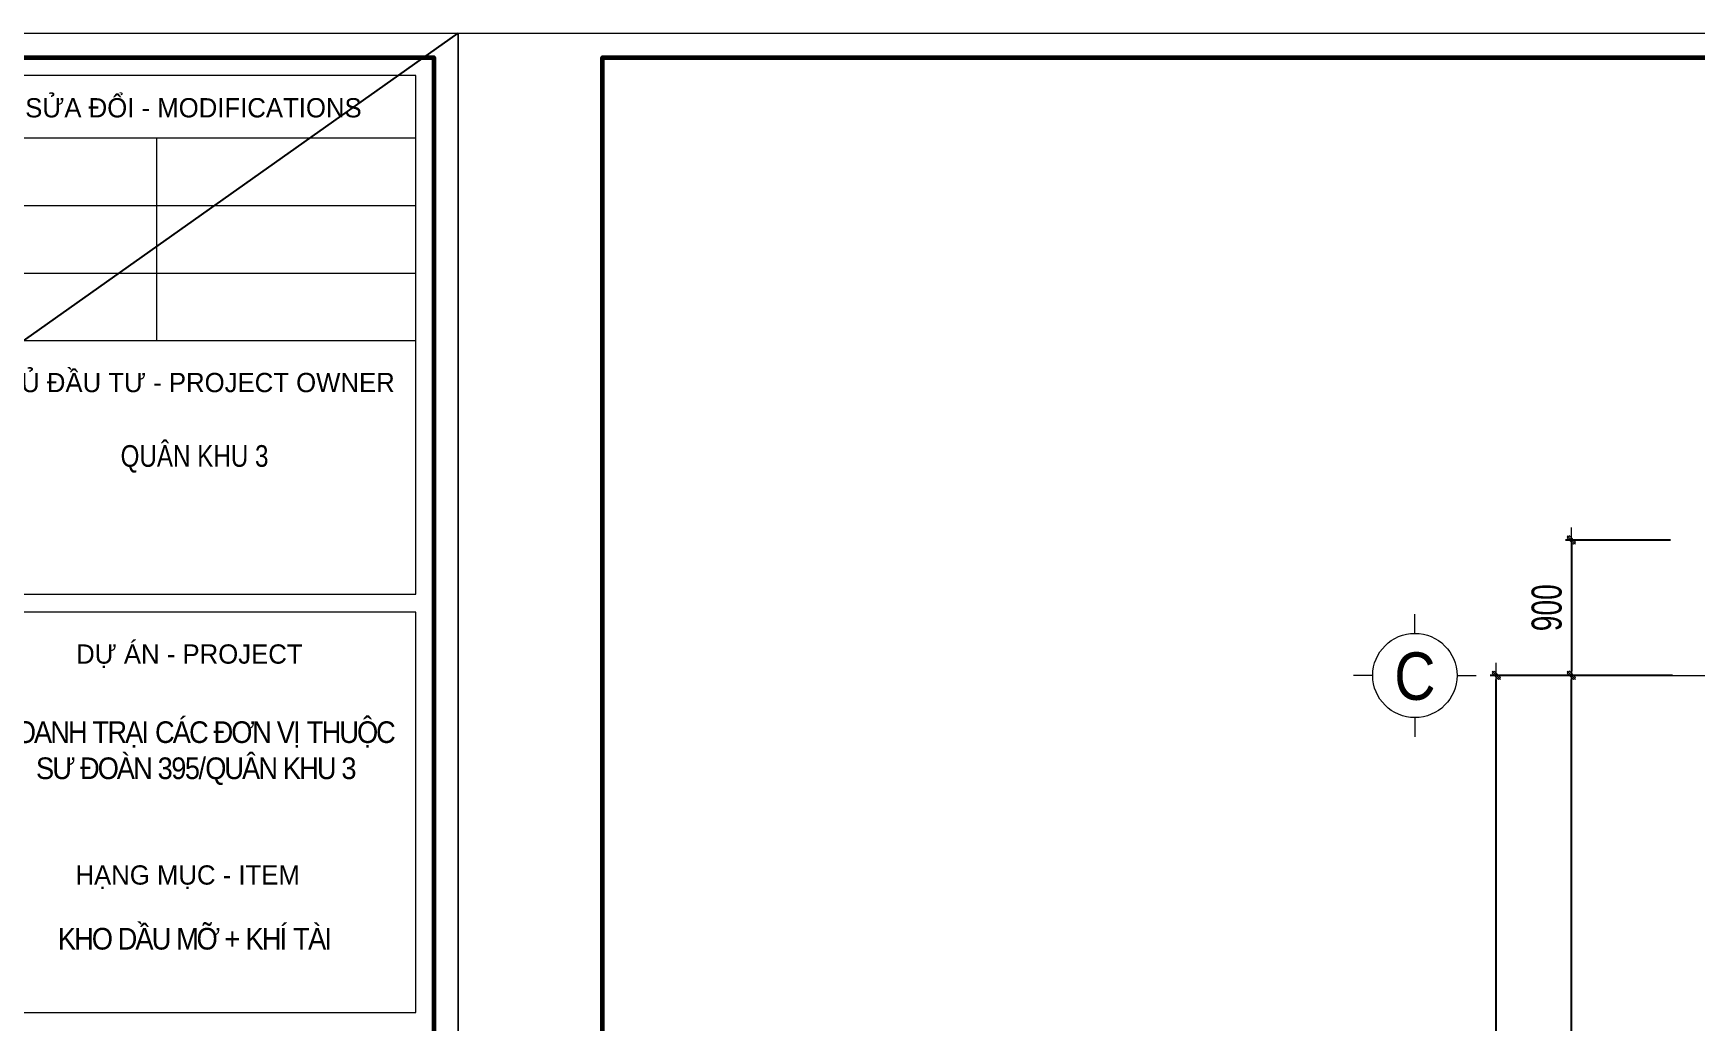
# Model space of a CAD drawing. Header units: millimetres. Extents: x -295047 to 263296, y -724756 to -308748.
# Drawn here: x 92470 to 103529, y -351176 to -344605 of the extents above; entities that cross this region are included whole.
import ezdxf
from ezdxf.enums import TextEntityAlignment as Align

# ---------------------------------------------------------------- set-up
doc = ezdxf.new("R2010")
doc.units = ezdxf.units.MM
doc.header["$MEASUREMENT"] = 0
doc.header["$PDMODE"] = 32
doc.linetypes.add('CENTERX2', pattern=[4, 2.5, -0.5, 0.5, -0.5])
doc.linetypes.add('DASHDOT', pattern=[1, 0.5, -0.25, 0, -0.25])
doc.layers.get('Defpoints').update_dxf_attribs({"color": 1})
doc.layers.add('KCS_Plotter', color=11, linetype='Continuous', plot=False)
for name, color, linetype, lineweight in [('Khungten_LCDI', 7, 'Continuous', 5), ('LC Dim', 8, 'Continuous', 18), ('LC ISO', 153, 'Continuous', 13), ('LC Net manh', 219, 'Continuous', 5), ('LC Net thay', 7, 'Continuous', 25), ('LC Net truc', 79, 'DASHDOT', 13), ('LC Text1', 3, 'Continuous', 20)]:
    doc.layers.add(name, color=color, linetype=linetype, lineweight=lineweight)
doc.styles.add('HOATBIF', font='hoatbif.shx', dxfattribs={"width": 0.7})
doc.styles.add('Khungten', font='VHAVAN.TTF', dxfattribs={"width": 0.9, "height": 5000})
doc.styles.add('LC 1', font='VHAVANB.TTF')
doc.styles.add('Title', font='VHBLACK.TTF', dxfattribs={"width": 0.8})
doc.dimstyles.new('DIM CHUAN', dxfattribs={"dimscale": 60, "dimtxt": 2.5, "dimasz": 0.35, "dimexe": 0.5, "dimexo": 0, "dimgap": 0.8, "dimtad": 1, "dimdec": 0, "dimzin": 0, "dimdsep": 46, "dimtxsty": 'HOATBIF', "dimblk1": 'DOT', "dimblk2": 'DOT', "dimsah": 1, "dimcen": -1, "dimdle": 1, "dimclrd": 256, "dimclre": 256, "dimclrt": 4, "dimadec": 3, "dimazin": 2, "dimtfac": 0.333333, "dimtdec": 0, "dimtix": 1, "dimtmove": 2, "dimatfit": 3, "dimldrblk": 'DOT', "dimfxl": 1, "dimtvp": 0.833333, "dimtolj": 1, "dimtzin": 0, "dimarcsym": 0})

# ---------------------------------------------------------------- blocks, each defined once
blk = doc.blocks.new('lcdi KC')
at = {"layer": 'Defpoints', "lineweight": 0}
blk.add_lwpolyline([(-1200, -14850), (-1200, 14850), (40800, 14850), (40800, -14850)], close=True, dxfattribs=at)
at = {"layer": 'Khungten_LCDI', "color": 5, "lineweight": 25}
blk.add_line((40600, -14650), (40600, 14650), dxfattribs=at)
at = {"layer": 'Khungten_LCDI', "color": 9, "lineweight": 15}
for p, q in [((36750, 13981), (40450, 13981)), ((38293, 13981), (38293, 12297)), ((36750, 13420), (40450, 13420)), ((36750, 12858), (40450, 12858)), ((36750, 12297), (40450, 12297))]:
    blk.add_line(p, q, dxfattribs=at)
at = {"layer": 'Khungten_LCDI', "color": 5, "lineweight": 60}
blk.add_lwpolyline([(0, -14650), (0, 14650), (40600, 14650), (40600, -14650)], close=True, dxfattribs=at)
at = {"layer": 'Khungten_LCDI', "color": 9, "lineweight": 15}
for points in [[(36750, 10190), (40450, 10190), (40450, 14500), (36750, 14500)], [(36750, 6712), (40450, 6712), (40450, 10040), (36750, 10040)]]:
    blk.add_lwpolyline(points, close=True, dxfattribs=at)
at = {"color": 7, "style": 'Khungten'}
for s, p in [('söa ®æi - modifications', (38600, 14151)), ('chñ ®Çu t\xad - project owner', (38566, 11868)), ('dù ¸n - project', (38566, 9612)), ('h¹ng môc - item', (38552, 7776))]:
    blk.add_text(s, height=160, dxfattribs=at).set_placement(p, align=Align.CENTER)
at = {"color": 4, "char_height": 180, "attachment_point": 5, "style": 'Khungten'}
for s, insert, width in [('{\\f.VnArialH|b0|i0|c0|p34;\\W0.8;qu©n khu 3}', (38609, 11313), 2315.24), ('{\\f.VnArialH|b0|i0|c0|p34;\\W0.9;\\T0.9;doanh tr¹i c¸c ®¬n vÞ thuéc s\xad ®oµn 395/qu©n khu 3}', (38617, 8868), 3461.97), ('{\\f.VnArialH|b0|i0|c0|p34;\\T0.9;kho dÇu mì + khÝ tµi}', (38609, 7325), 3712.56)]:
    blk.add_mtext(s, dxfattribs=dict(at, insert=insert, width=width))
at = {"color": 7, "style": 'Khungten', "width": 0.8}
for tag, p in [('REVISION', (39499, -10746)), ('NGAYHT', (39546, -11609))]:
    blk.add_attdef(tag, text='', height=200, dxfattribs=at).set_placement(p, align=Align.CENTER)
at = {"layer": 'LC Text1', "style": 'Title', "width": 1.485915}
for tag, p, p2 in [('TENBANVE1', (36913, -8886), (40339, -8886)), ('TENBANVE2', (36913, -9562), (40339, -9562))]:
    blk.add_attdef(tag, text='', height=250, dxfattribs=at).set_placement(p, p2, align=Align.FIT)
at = {"layer": 'LC Text1', "style": 'Title', "width": 0.7}
blk.add_attdef('SOBANVE', text='', height=250, dxfattribs=at).set_placement((39562, -13896), align=Align.CENTER)
blk = doc.blocks.new('DOT')
at = {"layer": 'LC Dim'}
blk.add_line((-3, 0), (3, 0), dxfattribs=at)
at = {"layer": 'LC Dim', "color": 4}
blk.add_line((-1, -1), (1, 1), dxfattribs=at)
blk.add_lwpolyline([(0.5, 1), (-1, -0.5), (-0.5, -1), (1, 0.5)], close=True, dxfattribs=at)
blk = doc.blocks.new('*D1089')
at = {"layer": 'Defpoints', "color": 0, "ltscale": 2, "transparency": 16777216}
for p in [(102202, -348874), (102673, -348874), (102673, -356374)]:
    blk.add_point(p, dxfattribs=at)
at = {"layer": 'LC Dim', "lineweight": -2, "ltscale": 2, "transparency": 16777216}
for p, q in [((102673, -348874), (102162, -348874)), ((102202, -356346), (102202, -348902)), ((102673, -356374), (102162, -356374))]:
    blk.add_line(p, q, dxfattribs=at)
at = {"layer": 'LC Dim', "lineweight": -2, "ltscale": 2, "transparency": 16777216, "xscale": 28, "yscale": 28, "zscale": 28}
for p, rotation in [((102202, -348874), 90), ((102202, -356374), 270)]:
    blk.add_blockref('DOT', p, dxfattribs=dict(at, rotation=rotation))
at = {"layer": 'LC Dim', "color": 4, "ltscale": 2, "transparency": 16777216, "insert": (102038, -352624), "char_height": 200, "attachment_point": 5, "rotation": 90, "style": 'HOATBIF'}
blk.add_mtext('\\A1;7500', dxfattribs=at)
blk = doc.blocks.new('_Dot')
at = {"color": 0, "linetype": 'ByBlock', "lineweight": -2}
blk.add_line((-0.5, 0), (-1, 0), dxfattribs=at)
at = {"color": 0, "linetype": 'ByBlock', "const_width": 0.5}
blk.add_lwpolyline([(-0.25, 0, 1), (0.25, 0, 1)], format="xyb", close=True, dxfattribs=at)
blk = doc.blocks.new('TTRUC')
at = {"layer": 'LC ISO'}
for p, q in [((0, 6.95), (0, 10.13)), ((-6.95, 0), (-10.13, 0)), ((6.95, 0), (10.13, 0)), ((0, -6.95), (0, -10.13))]:
    blk.add_line(p, q, dxfattribs=at)
at = {"layer": 'LC Net manh'}
blk.add_circle((0, 0), 6.95, dxfattribs=at)
blk = doc.blocks.new('*D1092')
at = {"layer": 'Defpoints', "color": 0, "ltscale": 2, "transparency": 16777216}
for p in [(102702, -348874), (103360, -348874), (103360, -354874)]:
    blk.add_point(p, dxfattribs=at)
at = {"layer": 'LC Dim', "lineweight": -2, "ltscale": 2, "transparency": 16777216}
for p, q in [((103360, -348874), (102662, -348874)), ((102702, -354846), (102702, -348902)), ((103360, -354874), (102662, -354874))]:
    blk.add_line(p, q, dxfattribs=at)
at = {"layer": 'LC Dim', "lineweight": -2, "ltscale": 2, "transparency": 16777216, "xscale": 28, "yscale": 28, "zscale": 28}
for p, rotation in [((102702, -348874), 90), ((102702, -354874), 270)]:
    blk.add_blockref('DOT', p, dxfattribs=dict(at, rotation=rotation))
at = {"layer": 'LC Dim', "color": 4, "ltscale": 2, "transparency": 16777216, "insert": (102538, -351874), "char_height": 200, "attachment_point": 5, "rotation": 90, "style": 'HOATBIF'}
blk.add_mtext('\\A1;6000', dxfattribs=at)
blk = doc.blocks.new('*D1097')
at = {"layer": 'Defpoints', "color": 0, "ltscale": 2, "transparency": 16777216}
for p in [(103360, -347974), (102702, -348874), (103374, -348874)]:
    blk.add_point(p, dxfattribs=at)
at = {"layer": 'LC Dim', "lineweight": -2, "ltscale": 2, "transparency": 16777216}
for p, q in [((103360, -347974), (102662, -347974)), ((102702, -348002), (102702, -348846)), ((103374, -348874), (102662, -348874))]:
    blk.add_line(p, q, dxfattribs=at)
at = {"layer": 'LC Dim', "lineweight": -2, "ltscale": 2, "transparency": 16777216, "xscale": 28, "yscale": 28, "zscale": 28}
for p, rotation in [((102702, -347974), 90), ((102702, -348874), 270)]:
    blk.add_blockref('DOT', p, dxfattribs=dict(at, rotation=rotation))
at = {"layer": 'LC Dim', "color": 4, "ltscale": 2, "transparency": 16777216, "insert": (102538, -348424), "char_height": 200, "attachment_point": 5, "rotation": 90, "style": 'HOATBIF'}
blk.add_mtext('\\A1;900', dxfattribs=at)

msp = doc.modelspace()

# ---------------------------------------------------------------- linework, layer by layer
at = {"layer": 'KCS_Plotter', "ltscale": 2}
msp.add_line((61695.8, -368365.3), (95295.8, -344605.3), dxfattribs=at)
at = {"layer": 'LC Net truc', "linetype": 'CENTERX2', "ltscale": 200}
msp.add_line((103336.6, -348874.4), (119825.8, -348874.4), dxfattribs=at)

# ---------------------------------------------------------------- block references
at = {"layer": 'LC ISO', "xscale": 40.31376784078886, "yscale": 40.31376784078886, "zscale": 40.31376784078886}
msp.add_blockref('TTRUC', (101660.5, -348874.4), dxfattribs=at)
at = {"layer": 'LC Net thay', "xscale": 0.8, "yscale": 0.8, "zscale": 0.8}
for p in [(62655.8, -356485.3), (96255.8, -356485.3)]:
    msp.add_blockref('lcdi KC', p, dxfattribs=at)

# ---------------------------------------------------------------- texts
at = {"layer": 'LC Text1', "ltscale": 0.2, "style": 'LC 1', "width": 0.9}
msp.add_text('c', height=315.7, dxfattribs=at).set_placement((101660.5, -349131.2), align=Align.BOTTOM_CENTER)

# ---------------------------------------------------------------- dimensions: what is measured, and where the dimension line sits
at = {"layer": 'LC Dim', "ltscale": 2}
for base, p1, p2, picture, middle in [((102701.6, -348874.4), (103360, -347974.4), (103374.2, -348874.4), '*D1097', (102537.6, -348424.4)), ((102201.6, -348874.4), (102673.4, -356374.4), (102673.4, -348874.4), '*D1089', (102037.6, -352624.4)), ((102701.6, -348874.4), (103360, -354874.4), (103360, -348874.4), '*D1092', (102537.6, -351874.4))]:
    dim = msp.add_linear_dim(base=base, p1=p1, p2=p2, angle=90, dimstyle='DIM CHUAN', override={"dimscale": 80}, dxfattribs=at)
    dim.commit()
    dim.dimension.update_dxf_attribs({"geometry": picture, "text_midpoint": middle})

doc.saveas('drawing.dxf')
